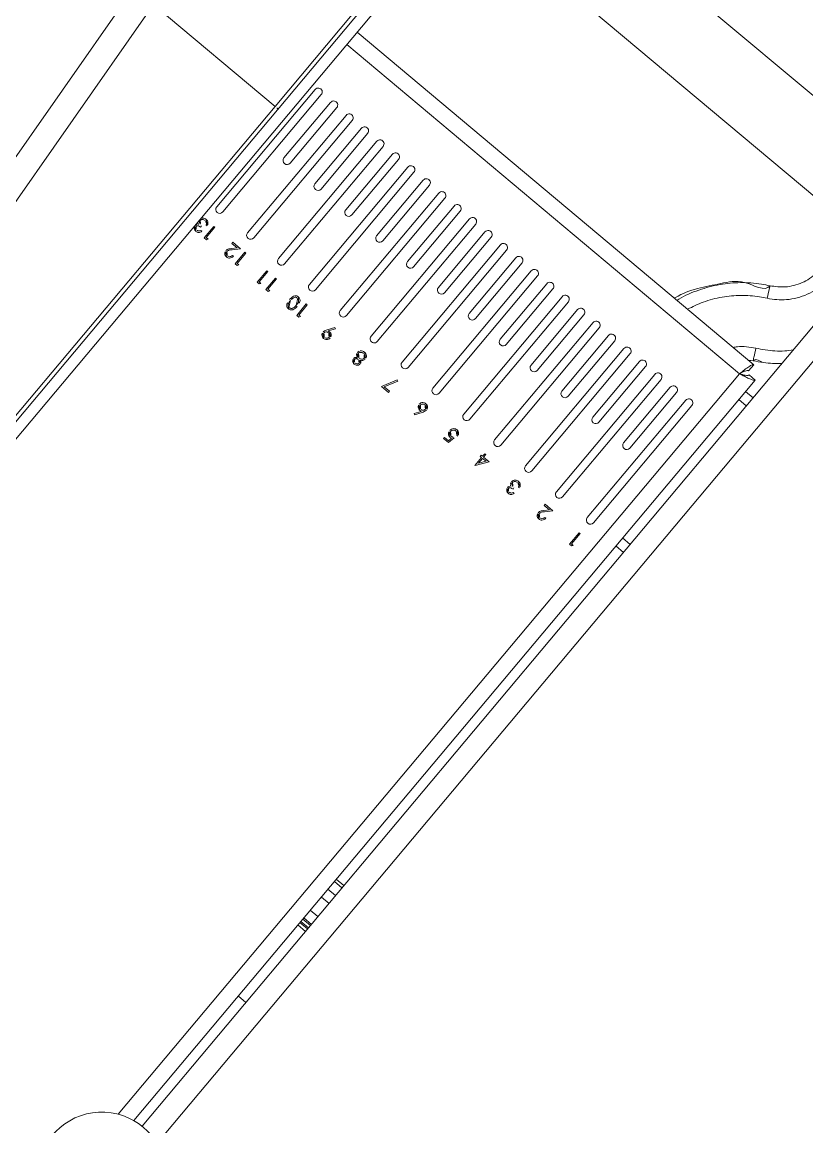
# Model space of a CAD drawing. Header units: metres. Extents: x 822482 to 822767, y 9662202 to 9662512.
# Drawn here: x 822705.1534 to 822705.3481, y 9662406.8192 to 9662407.0933 of the extents above; entities that cross this region are included whole.
import ezdxf

# ---------------------------------------------------------------- set-up
doc = ezdxf.new("R2010")
doc.units = ezdxf.units.M
doc.layers.add('ARQ_NE_EQUIPAMENTOS', color=7, linetype='Continuous')

# ---------------------------------------------------------------- blocks, each defined once
blk = doc.blocks.new('20006_ARQ_1400_3PV$0$QSR-005')
at = {"color": 0, "linetype": 'Continuous', "lineweight": 15}
for p, q in [((0.5585223799572215, -0.2705668265235222), (0.5585223799572215, -0.6403040788827943)), ((0.5613020969263841, -0.270571743475708), (0.5613020969263841, -0.6403040788827943)), ((0.4194030287973208, -0.5995074542394372), (0.4194030287973208, -0.3361179791836038)), ((0.4249624627356458, -0.336976017139774), (0.4249624627356458, -0.5995074542394372)), ((0.4274236804019952, -0.3367266084651019), (0.4274236804019952, -0.5765430658226478)), ((0.4313834658958021, -0.3354641884412692), (0.4313834658958021, -0.5752702841136379)), ((0.5623021752013101, -0.3506215428464126), (0.5623021752013101, -0.5520128362669625)), ((0.6014251419573403, -0.5497300909275926), (0.5840042313637256, -0.3506215428464126)), ((0.6079987196338142, -0.5519329953933603), (0.5902836263009245, -0.3494641519012445)), ((0.4274236804019952, -0.3770856076015665), (0.4249624627356458, -0.3770856076015665)), ((0.4274236804019952, -0.4000835935619553), (0.4249624627356458, -0.4000835935619553)), ((0.4249624627356458, -0.4008582966285006), (0.4274236804019952, -0.4008582966285006)), ((0.4274236804019952, -0.4012212868986693), (0.4249624627356458, -0.4012212868986693)), ((0.4249624627356458, -0.401992935494917), (0.4274236804019952, -0.401992935494917)), ((0.4274236804019952, -0.4023492059304317), (0.4249624627356458, -0.4023492059304317)), ((0.4249624627356458, -0.4048485970255706), (0.4274236804019952, -0.4048485970255706)), ((0.4274236804019952, -0.4091414836801976), (0.4249624627356458, -0.4091414836801976)), ((0.4249624627356458, -0.4116412621715695), (0.4274236804019952, -0.4116412621715695)), ((0.4249624627356458, -0.4141410406629413), (0.4274236804019952, -0.4141410406629413)), ((0.4274236804019952, -0.4148909801702951), (0.4249624627356458, -0.4148909801702951)), ((0.4356288518123411, -0.516123225606266), (0.4358462704980938, -0.5157433463503309)), ((0.4361986222717148, -0.516123225606266), (0.4356288518123411, -0.516123225606266)), ((0.4358462704980938, -0.5157433463503309), (0.4365309486400694, -0.5157433463503309)), ((0.4361986222717148, -0.5194471895830004), (0.4361986222717148, -0.516123225606266)), ((0.4365309486400694, -0.5157433463503309), (0.4365309486400694, -0.5194471895830004)), ((0.4450307795850535, -0.5194471895830004), (0.4464673640152571, -0.5179143073892263)), ((0.4455056677670924, -0.5168829915680642), (0.4451733413987379, -0.5168829915680642)), ((0.4554773659991788, -0.5165980802636307), (0.4551450396308244, -0.5165980802636307)), ((0.4560476132539161, -0.5175952679666658), (0.4560476132539161, -0.5172153849857666)), ((0.4649746528445898, -0.5185924556697004), (0.466996265185799, -0.5156483746738652)), ((0.4667316437590606, -0.516604014130928), (0.4656273856972114, -0.5182125726888014)), ((0.4667316437590606, -0.5182125726888014), (0.4667316437590606, -0.516604014130928)), ((0.466996265185799, -0.5156483746738652), (0.467063970127415, -0.5156483746738652)), ((0.467063970127415, -0.5156483746738652), (0.467063970127415, -0.5182125726888014)), ((0.4753740365177291, -0.5175952679666658), (0.4757535656270694, -0.5157433463503309)), ((0.4757535656270694, -0.5157433463503309), (0.4772731124505206, -0.5157433463503309)), ((0.4760134191001729, -0.516123225606266), (0.4758136418428695, -0.5170974153829397)), ((0.4772731124505206, -0.516123225606266), (0.4760134191001729, -0.516123225606266)), ((0.4772731124505206, -0.5157433463503309), (0.4772731124505206, -0.516123225606266)), ((0.4855223874319897, -0.5173385509130626), (0.4866278374822476, -0.5156483746738652)), ((0.4868838765924431, -0.5158494444935993), (0.4859052541088743, -0.517345971040907)), ((0.4866278374822476, -0.5156483746738652), (0.4868838765924431, -0.5158494444935993)), ((0.495127668427232, -0.5157433463503309), (0.4974069886624087, -0.5157433463503309)), ((0.495127668427232, -0.516123225606266), (0.495127668427232, -0.5157433463503309)), ((0.4968446085311692, -0.516123225606266), (0.495127668427232, -0.516123225606266)), ((0.4951729639867638, -0.5193841222212872), (0.4968446085311692, -0.516123225606266)), ((0.4974069886624087, -0.5157433463503309), (0.4954599947955863, -0.5195421575345023)), ((0.5153757371286766, -0.5193574105060401), (0.5164053767161391, -0.5178519850202685)), ((0.5167815682579348, -0.517874241678838), (0.515641312146142, -0.5195421575345023)), ((0.5239511401387745, -0.516123225606266), (0.5241685588245272, -0.5157433463503309)), ((0.5245209105981482, -0.516123225606266), (0.5239511401387745, -0.516123225606266)), ((0.5241685588245272, -0.5157433463503309), (0.5248534753641844, -0.5157433463503309)), ((0.5245209105981482, -0.5194471895830004), (0.5245209105981482, -0.516123225606266)), ((0.5248534753641844, -0.5157433463503309), (0.5248534753641844, -0.5194471895830004)), ((0.5339230767685427, -0.516123225606266), (0.5341404954542953, -0.5157433463503309)), ((0.5344928472279163, -0.516123225606266), (0.5339230767685427, -0.516123225606266)), ((0.5341404954542953, -0.5157433463503309), (0.5348251735962709, -0.5157433463503309)), ((0.5344928472279163, -0.5194471895830004), (0.5344928472279163, -0.516123225606266)), ((0.5348251735962709, -0.5157433463503309), (0.5348251735962709, -0.5194471895830004)), ((0.5367721674630933, -0.516123225606266), (0.536989586148846, -0.5157433463503309)), ((0.537341937922467, -0.516123225606266), (0.5367721674630933, -0.516123225606266)), ((0.536989586148846, -0.5157433463503309), (0.5376742642908215, -0.5157433463503309)), ((0.537341937922467, -0.5194471895830004), (0.537341937922467, -0.516123225606266)), ((0.5376742642908215, -0.5157433463503309), (0.5376742642908215, -0.5194471895830004)), ((0.5438950133983108, -0.516123225606266), (0.5441124320840635, -0.5157433463503309)), ((0.5444647838576845, -0.516123225606266), (0.5438950133983108, -0.516123225606266)), ((0.5441124320840635, -0.5157433463503309), (0.544797110226039, -0.5157433463503309)), ((0.5444647838576845, -0.5194471895830004), (0.5444647838576845, -0.516123225606266)), ((0.544797110226039, -0.5157433463503309), (0.544797110226039, -0.5194471895830004)), ((0.5461743336334876, -0.5194471895830004), (0.5476106796660093, -0.5179143073892263)), ((0.5466489834178446, -0.5168829915680642), (0.5463166570494903, -0.5168829915680642)), ((0.5538667116303971, -0.516123225606266), (0.5540841303161498, -0.5157433463503309)), ((0.5544367204874526, -0.516123225606266), (0.5538667116303971, -0.516123225606266)), ((0.5540841303161498, -0.5157433463503309), (0.554769046855807, -0.5157433463503309)), ((0.5544367204874526, -0.5194471895830004), (0.5544367204874526, -0.516123225606266)), ((0.554769046855807, -0.5157433463503309), (0.554769046855807, -0.5194471895830004)), ((0.5566209200476128, -0.5165980802636307), (0.5562885936792584, -0.5165980802636307)), ((0.5571906905069864, -0.5175952679666658), (0.5571906905069864, -0.5172153849857666)), ((0.5584418015407914, -0.517688753382584), (0.5585223799572215, -0.5178475783881202)), ((0.4365309486400694, -0.5194471895830004), (0.4361986222717148, -0.5194471895830004)), ((0.4475477823089317, -0.5194471895830004), (0.4450307795850535, -0.5194471895830004)), ((0.4467505804611719, -0.5180782802947026), (0.4458241670699056, -0.5190673066021012)), ((0.4458241670699056, -0.5190673066021012), (0.4475477823089317, -0.5190673066021012)), ((0.4475477823089317, -0.5190673066021012), (0.4475477823089317, -0.5194471895830004)), ((0.4550029546125035, -0.5184499981550019), (0.4553352809808578, -0.5184499981550019)), ((0.4667316437590606, -0.5185924556697004), (0.4649746528445898, -0.5185924556697004)), ((0.4656273856972114, -0.5182125726888014), (0.4667316437590606, -0.5182125726888014)), ((0.4667316437590606, -0.5194471895830004), (0.4667316437590606, -0.5185924556697004)), ((0.467063970127415, -0.5194471895830004), (0.4667316437590606, -0.5194471895830004)), ((0.467063970127415, -0.5182125726888014), (0.4674911787731043, -0.5182125726888014)), ((0.467063970127415, -0.5185924556697004), (0.467063970127415, -0.5194471895830004)), ((0.4674911787731043, -0.5185924556697004), (0.467063970127415, -0.5185924556697004)), ((0.4674911787731043, -0.5182125726888014), (0.4674911787731043, -0.5185924556697004)), ((0.4749940306130255, -0.5184974839932346), (0.47532635698138, -0.5184974839932346)), ((0.4954599947955863, -0.5195421575345023), (0.4951729639867638, -0.5193841222212872)), ((0.515641312146142, -0.5195421575345023), (0.5153757371286766, -0.5193574105060401)), ((0.5248534753641844, -0.5194471895830004), (0.5245209105981482, -0.5194471895830004)), ((0.5348251735962709, -0.5194471895830004), (0.5344928472279163, -0.5194471895830004)), ((0.5376742642908215, -0.5194471895830004), (0.537341937922467, -0.5194471895830004)), ((0.544797110226039, -0.5194471895830004), (0.5444647838576845, -0.5194471895830004)), ((0.548690859562002, -0.5194471895830004), (0.5461743336334876, -0.5194471895830004)), ((0.5478941345096059, -0.5180782802947026), (0.5469674827206578, -0.5190673066021012)), ((0.5469674827206578, -0.5190673066021012), (0.548690859562002, -0.5190673066021012)), ((0.548690859562002, -0.5190673066021012), (0.548690859562002, -0.5194471895830004)), ((0.554769046855807, -0.5194471895830004), (0.5544367204874526, -0.5194471895830004)), ((0.5561460318655741, -0.5184499981550019), (0.5564785966316103, -0.5184499981550019)), ((0.4274236804019952, -0.5228072000342074), (0.4249624627356458, -0.5228072000342074)), ((0.4274236804019952, -0.5253969736504385), (0.4249624627356458, -0.5253969736504385)), ((0.4353833022001422, -0.5236348087612812), (0.4353833022001422, -0.5616314796385149)), ((0.4373829819546308, -0.5616314796385149), (0.4373829819546308, -0.5236348087612812)), ((0.4453821777679478, -0.5236348087612812), (0.4453821777679478, -0.5616314796385149)), ((0.4473823343177997, -0.5616314796385149), (0.4473823343177997, -0.5236348087612812)), ((0.4553815301311167, -0.5236348087612812), (0.4553815301311167, -0.5616314796385149)), ((0.457381209885605, -0.5616314796385149), (0.457381209885605, -0.5236348087612812)), ((0.4653804056989223, -0.5236348087612812), (0.4653804056989223, -0.5616314796385149)), ((0.467380562248774, -0.5616314796385149), (0.467380562248774, -0.5236348087612812)), ((0.4753797580620912, -0.5236348087612812), (0.4753797580620912, -0.5616314796385149)), ((0.4773794378165795, -0.5616314796385149), (0.4773794378165795, -0.5236348087612812)), ((0.4853788720275783, -0.5236348087612812), (0.4853788720275783, -0.5616314796385149)), ((0.4873785517820667, -0.5616314796385149), (0.4873785517820667, -0.5236348087612812)), ((0.4953779859930655, -0.5236348087612812), (0.4953779859930655, -0.5616314796385149)), ((0.497377665747554, -0.5616314796385149), (0.497377665747554, -0.5236348087612812)), ((0.5053770999585528, -0.5236348087612812), (0.5053770999585528, -0.5616314796385149)), ((0.5073767797130412, -0.5616314796385149), (0.5073767797130412, -0.5236348087612812)), ((0.51537621392404, -0.5236348087612812), (0.51537621392404, -0.5616314796385149)), ((0.5173761320762101, -0.5616314796385149), (0.5173761320762101, -0.5236348087612812)), ((0.5253753278895271, -0.5236348087612812), (0.5253753278895271, -0.5616314796385149)), ((0.5273752460416973, -0.5616314796385149), (0.5273752460416973, -0.5236348087612812)), ((0.5353744418550145, -0.5236348087612812), (0.5353744418550145, -0.5616314796385149)), ((0.5373743600071846, -0.5616314796385149), (0.5373743600071846, -0.5236348087612812)), ((0.5453735558205016, -0.5236348087612812), (0.5453735558205016, -0.5616314796385149)), ((0.5473734739726718, -0.5616314796385149), (0.5473734739726718, -0.5236348087612812)), ((0.5553726697859888, -0.5236348087612812), (0.5553726697859888, -0.5616314796385149)), ((0.5573725879381589, -0.5616314796385149), (0.5573725879381589, -0.5236348087612812)), ((0.4403829783817267, -0.5436330571795565), (0.4403829783817267, -0.5616314796385149)), ((0.4423826581362152, -0.5616314796385149), (0.4423826581362152, -0.5436330571795565)), ((0.4503818539495322, -0.5436330571795565), (0.4503818539495322, -0.5616314796385149)), ((0.4523815337040206, -0.5616314796385149), (0.4523815337040206, -0.5436330571795565)), ((0.4603812063127012, -0.5436330571795565), (0.4603812063127012, -0.5616314796385149)), ((0.4623808860671895, -0.5616314796385149), (0.4623808860671895, -0.5436330571795565)), ((0.4703800818805067, -0.5436330571795565), (0.4703800818805067, -0.5616314796385149)), ((0.4723797616349951, -0.5616314796385149), (0.4723797616349951, -0.5436330571795565)), ((0.4803794342436757, -0.5436330571795565), (0.4803794342436757, -0.5616314796385149)), ((0.482379113998164, -0.5616314796385149), (0.482379113998164, -0.5436330571795565)), ((0.490378309811481, -0.5436330571795565), (0.490378309811481, -0.5616314796385149)), ((0.4923782279636512, -0.5616314796385149), (0.4923782279636512, -0.5436330571795565)), ((0.5003774237769684, -0.5436330571795565), (0.5003774237769684, -0.5616314796385149)), ((0.5023773419291385, -0.5616314796385149), (0.5023773419291385, -0.5436330571795565)), ((0.5103765377424555, -0.5436330571795565), (0.5103765377424555, -0.5616314796385149)), ((0.5123764558946257, -0.5616314796385149), (0.5123764558946257, -0.5436330571795565)), ((0.5203756517079426, -0.5436330571795565), (0.5203756517079426, -0.5616314796385149)), ((0.5223755698601128, -0.5616314796385149), (0.5223755698601128, -0.5436330571795565)), ((0.53037476567343, -0.5436330571795565), (0.53037476567343, -0.5616314796385149)), ((0.5323746838256002, -0.5616314796385149), (0.5323746838256002, -0.5436330571795565)), ((0.5403738796389171, -0.5436330571795565), (0.5403738796389171, -0.5616314796385149)), ((0.5423737977910873, -0.5616314796385149), (0.5423737977910873, -0.5436330571795565)), ((0.5503732320020861, -0.5436330571795565), (0.5503732320020861, -0.5616314796385149)), ((0.5523729117565744, -0.5616314796385149), (0.5523729117565744, -0.5436330571795565)), ((0.5623021752013101, -0.5520128362669625), (0.6014251419573403, -0.5520128362669625)), ((0.5623021752013101, -0.5520128362669625), (0.5623021752013101, -0.6084392487463726)), ((0.4249624627356458, -0.5702130453683723), (0.4274236804019952, -0.5702130453683723)), ((0.4249624627356458, -0.572802818286162), (0.4274236804019952, -0.572802818286162)), ((0.4313834658958021, -0.5752702841136379), (0.5585223799572215, -0.5752702841136379)), ((0.4274236804019952, -0.5765430658226478), (0.4294038115465802, -0.5765430658226478)), ((0.43011089907064, -0.5792299369056102), (0.43011089907064, -0.5772501107424342)), ((0.5585223799572215, -0.5792299369056102), (0.43011089907064, -0.5792299369056102)), ((0.4308837843548617, -0.5799083715426745), (0.4318283159699406, -0.5792299369056102)), ((0.4255904022293656, -0.5834579756658382), (0.4249624627356458, -0.5839267325574997)), ((0.5568025790811034, -0.6208486079738806), (0.4371040566669874, -0.6208486079738806)), ((0.4371040566669874, -0.6398469438781182), (0.5568025790811034, -0.6398469438781182))]:
    blk.add_line(p, q, dxfattribs=at)
at = {"color": 0, "linetype": 'Continuous', "lineweight": 15, "flags": 128}
for points in [[(0.43178588118259, -0.5792299369056102), (0.4308837843548617, -0.5799083943580776), (0.4308837843548617, -0.5799084218296855), (0.4308837843548617, -0.5799084218296855)], [(0.4308837843548617, -0.5799083715426745), (0.4309119152813078, -0.5799625879248325), (0.4309944008791921, -0.5801231543509342), (0.431128857171697, -0.5803838994872419), (0.4313100394098243, -0.5807348036468152), (0.4315303188677578, -0.5811623819951595), (0.431782066819682, -0.5816502023201919), (0.4320552705629633, -0.5821795187417036), (0.4323389638042413, -0.5827299883012653)], [(0.4396100930975052, -0.596840441636802), (0.4395819621710592, -0.5967862359639149), (0.4394989997778113, -0.5966257012000054), (0.4393645434853063, -0.596365005885088), (0.439183361247179, -0.5960141701717243), (0.4389626049938821, -0.5955866747038239), (0.4387108570419579, -0.5950989484341269), (0.4384376532986766, -0.5945697353803603), (0.438153483262035, -0.5940193719822662)]]:
    blk.add_lwpolyline(points, dxfattribs=at)
at = {"color": 0, "linetype": 'Continuous', "lineweight": 15}
for centre, radius, start, end in [((0.4245851946244693, -0.3209818673667066), 0.01599859760223069, 141.5886104655099, 38.41138953448377), ((0.4363831130487493, -0.5236348103020723), 0.0009999123501398175, 0, 179.9999999998696), ((0.4463822365501434, -0.5236348103020723), 0.0009999123501398175, 0, 180), ((0.4563813600515377, -0.5236348103020723), 0.0009999123501398175, 0, 179.9999999998696), ((0.4663804835529327, -0.5236348103020723), 0.0009999123501398175, 0, 180), ((0.4763796070543272, -0.5236348103020723), 0.0009999123501396754, 0, 180), ((0.4863787305557213, -0.5236348103020723), 0.0009999123501398175, 0, 180), ((0.4963778540571161, -0.5236348103020723), 0.0009999123501393912, 8.269442171805144e-12, 179.9999999999917), ((0.5063769775585104, -0.523634810302072), 0.0009999123501393912, 359.9999999999923, 180.0000000000502), ((0.5163761010599052, -0.523634810302072), 0.0009999123501396754, 6.488967661121867e-11, 180.0000000000089), ((0.5263752245612993, -0.5236348103020723), 0.0009999123501393912, 0, 179.9999999999351), ((0.5363743480626938, -0.5236348103020723), 0.0009999123501396754, 1.3041546415873e-10, 179.9999999998696), ((0.5463734715640883, -0.5236348103020723), 0.0009999123501396754, 6.552578754751137e-11, 180), ((0.5563725950654831, -0.523634810302072), 0.0009999123501398175, 0, 180), ((0.4413826747994464, -0.5436330573048613), 0.0009999123501398175, 0, 180), ((0.4513817983008405, -0.5436330573048613), 0.0009999123501399595, 0, 180), ((0.4613809218022348, -0.5436330573048613), 0.0009999123501398175, 0, 180), ((0.47138004530363, -0.5436330573048613), 0.0009999123501398175, 0, 180), ((0.4813791688050243, -0.5436330573048613), 0.0009999123501396754, 0, 180), ((0.4913782923064184, -0.5436330573048613), 0.0009999123501399595, 4.898690320390109e-11, 180), ((0.5013774158078131, -0.5436330573048613), 0.0009999123501393912, 1.3041546415873e-10, 179.9999999997557), ((0.5113765393092079, -0.5436330573048613), 0.0009999123501398175, 0, 180), ((0.5213756628106022, -0.5436330573048613), 0.0009999123501398175, 6.488967661121867e-11, 180), ((0.531374786311997, -0.5436330573048613), 0.0009999123501398175, 1.3041546415873e-10, 179.9999999998696), ((0.5413739098133913, -0.5436330573048613), 0.0009999123501393912, 0, 179.9999999998861), ((0.551373033314786, -0.5436330573048613), 0.0009999123501393912, 6.488967661121867e-11, 179.9999999998206), ((0.5620522674829304, -0.5321116351070354), 0.01990277019602034, 267.839909218614, 270.7194492863302), ((0.4363831130487493, -0.5616314796073714), 0.0009999123501398175, 179.9999999998696, 1.3041546415873e-10), ((0.4413826747994464, -0.5616314796073714), 0.0009999123501398175, 180, 0), ((0.4463822365501434, -0.5616314796073714), 0.0009999123501398175, 179.9999999998696, 0), ((0.4513817983008405, -0.5616314796073714), 0.0009999123501399595, 180, 1.3041546415873e-10), ((0.4563813600515377, -0.5616314796073714), 0.0009999123501398175, 179.9999999998696, 1.3041546415873e-10), ((0.4613809218022348, -0.5616314796073714), 0.0009999123501398175, 180, 1.3041546415873e-10), ((0.4663804835529327, -0.5616314796073714), 0.0009999123501398175, 179.9999999998696, 1.3041546415873e-10), ((0.47138004530363, -0.5616314796073714), 0.0009999123501398175, 179.9999999998696, 0), ((0.4763796070543272, -0.5616314796073714), 0.0009999123501396754, 180, 6.488967661121867e-11), ((0.4813791688050243, -0.5616314796073714), 0.0009999123501396754, 179.9999999999351, 6.488967661121867e-11), ((0.4863787305557213, -0.5616314796073714), 0.0009999123501398175, 180, 0), ((0.4913782923064184, -0.5616314796073714), 0.0009999123501399595, 179.9999999999351, 6.488967661121867e-11), ((0.4963778540571161, -0.5616314796073714), 0.0009999123501396754, 180, 0), ((0.5013774158078131, -0.5616314796073714), 0.0009999123501396754, 180, 6.488967661121867e-11), ((0.5063769775585104, -0.5616314796073714), 0.0009999123501393912, 179.9999999998206, 4.898690320390109e-11), ((0.5113765393092075, -0.5616314796073714), 0.0009999123501399595, 179.999999999951, 0), ((0.5163761010599052, -0.5616314796073714), 0.0009999123501396754, 179.9999999998696, 0), ((0.5213756628106022, -0.5616314796073714), 0.0009999123501393912, 180, 0), ((0.5263752245612993, -0.5616314796073714), 0.0009999123501393912, 179.9999999999351, 6.488967661121867e-11), ((0.5313747863119965, -0.5616314796073714), 0.0009999123501398175, 180, 0), ((0.5363743480626938, -0.5616314796073714), 0.0009999123501396754, 180, 6.488967661121867e-11), ((0.5413739098133913, -0.5616314796073714), 0.0009999123501393912, 180, 0), ((0.5463734715640883, -0.5616314796073714), 0.0009999123501393912, 180, 1.3041546415873e-10), ((0.5513730333147854, -0.5616314796073714), 0.0009999123501398175, 179.9999999999351, 1.138765798151198e-10), ((0.5563725950654831, -0.5616314796073714), 0.0009999123501398175, 180, 0)]:
    blk.add_arc(centre, radius, start, end, dxfattribs=at)
for points, knots in [([(0.4451733413987379, -0.5168829915680642), (0.4451948636530482, -0.5167029307535351), (0.445237868716701, -0.5163431391313875), (0.4455539995237622, -0.5159317638595988), (0.4459560309800045, -0.5156847238347679), (0.4462393588241019, -0.515660493415979), (0.4463810640544651, -0.5156483746738652)], [0, 0, 0, 0, 0.2800301279169172, 0.5595470299129843, 0.7797092982882058, 0.9999999999999999, 0.9999999999999999, 0.9999999999999999, 0.9999999999999999]), ([(0.4463638994213793, -0.5160282576547641), (0.4462375557266193, -0.5160412304934086), (0.4459848665822838, -0.51606717635088), (0.4456988906286462, -0.5162978393244573), (0.4455448027665806, -0.5165878213210926), (0.4455187216524302, -0.5167845344680397), (0.4455056677670924, -0.5168829915680642)], [0, 0, 0, 0, 0.2793995711000904, 0.5588030228433646, 0.7791760460113984, 1, 1, 1, 1]), ([(0.447167776404228, -0.5167791172281706), (0.4471520946556399, -0.5166646224618849), (0.4471206976086289, -0.5164353879770227), (0.446894866649003, -0.5161928893307945), (0.4466344200143771, -0.5160487506614202), (0.4464541688423805, -0.5160350959210305), (0.4463638994213784, -0.5160282576547641)], [0, 0, 0, 0, 0.2791256088232764, 0.5588483843080295, 0.7790721664590418, 0.9999999999999999, 0.9999999999999999, 0.9999999999999999, 0.9999999999999999]), ([(0.4463810640544651, -0.5156483746738652), (0.4465462023812484, -0.5156638070978317), (0.4468761874056456, -0.5156946446925823), (0.4472431208410764, -0.5159960665087144), (0.4474647298072832, -0.5163622963865637), (0.4474883088967742, -0.5166203583391096), (0.4475001027725823, -0.5167494367167933)], [0, 0, 0, 0, 0.2798934081295161, 0.5592925331725225, 0.7795653164286479, 1, 1, 1, 1]), ([(0.4464673640152571, -0.5179143073892263), (0.4466452232069388, -0.5177314422694754), (0.4468927684143914, -0.517476929789255), (0.447137635393852, -0.5170815015621852), (0.4471577328695758, -0.5168798772059844), (0.4471677764042271, -0.5167791172281706)], [0, 0, 0, 0, 0.5607885600404952, 0.7805079912979428, 1, 1, 1, 1]), ([(0.4475001027725823, -0.5167494367167933), (0.4474849743917372, -0.5168963360108203), (0.4474546869154844, -0.5171904328427692), (0.4471585226520912, -0.5176345474889408), (0.44690540136043, -0.5179098762571996), (0.4467505804611719, -0.5180782802947026)], [0, 0, 0, 0, 0.2793135909553095, 0.5591942613773127, 0.9999999999999999, 0.9999999999999999, 0.9999999999999999, 0.9999999999999999]), ([(0.4551450396308244, -0.5165980802636307), (0.455187812545211, -0.5164556537803668), (0.4552732009109278, -0.5161713251388562), (0.4555559602550178, -0.5158563134756966), (0.455898490921112, -0.5156755229604493), (0.4561313383280629, -0.5156574295563237), (0.4562478673065821, -0.5156483746738652)], [0, 0, 0, 0, 0.2802963311169754, 0.55956078687442, 0.7795812619169609, 1, 1, 1, 1]), ([(0.4562521584648543, -0.5160282576547641), (0.4561558522875045, -0.516035906321451), (0.4559635714475169, -0.5160511773258225), (0.4556575036560956, -0.5162365516235519), (0.4555457108093511, -0.5164609151272519), (0.4554773659991788, -0.5165980802636307)], [0, 0, 0, 0, 0.2805704658583439, 0.5601751241264064, 1, 1, 1, 1]), ([(0.4560476132539161, -0.5172153849857666), (0.4562567145691062, -0.5171959913882043), (0.4565704356609847, -0.5171668945812464), (0.4568770363583693, -0.5169496760059118), (0.4569824086731441, -0.5167654541883138), (0.4569920803646449, -0.51666126488636), (0.45699691282263, -0.5166092067304335)], [0, 0, 0, 0, 0.4991834087285315, 0.7489401197308755, 0.8745580002092048, 1, 1, 1, 1]), ([(0.4571871541726636, -0.5183787731226164), (0.4571816939133627, -0.5183141885124769), (0.457170772984841, -0.5181850144436282), (0.4570553628615029, -0.5179515159564752), (0.4567110706177403, -0.5176322465060914), (0.4563130715756681, -0.517610063583614), (0.4560476132539161, -0.5175952679666658)], [0, 0, 0, 0, 0.1256223228580312, 0.2512540765792853, 0.5005997119611268, 0.9999999999999999, 0.9999999999999999, 0.9999999999999999, 0.9999999999999999]), ([(0.456247867306583, -0.5156483746738652), (0.4563977534327929, -0.5156645014021104), (0.4566974745913815, -0.5156967493612519), (0.457056392401184, -0.515934481177305), (0.4572838316658195, -0.5162577580084102), (0.4573144262624184, -0.5164930868373616), (0.457329715986348, -0.5166106929909806)], [0, 0, 0, 0, 0.2799926826025879, 0.559889920084749, 0.780053919026967, 1, 1, 1, 1]), ([(0.45699691282263, -0.5166092067304335), (0.4569781447826241, -0.516512274570099), (0.4569404645483374, -0.516317665729211), (0.4566572146286948, -0.5160775322846949), (0.4564056762834404, -0.5160469329259336), (0.4562521584648535, -0.5160282576547641)], [0, 0, 0, 0, 0.2788707401798922, 0.5598834413323798, 1, 1, 1, 1]), ([(0.457329715986348, -0.5166106929909806), (0.4573236848518784, -0.5166962794287266), (0.4573116248661319, -0.5168674199039143), (0.4571777684061905, -0.5171515266068636), (0.4570032822247393, -0.5172888590989126), (0.4568967857962966, -0.5173726790311901)], [0, 0, 0, 0, 0.2804743483915876, 0.5608425181113627, 1, 1, 1, 1]), ([(0.4568967857962966, -0.5173726790311901), (0.4569830471469697, -0.5174176976241522), (0.4571371424850036, -0.517498117826783), (0.4572490048110963, -0.5176304845176662), (0.4572982474923565, -0.517688753382584)], [0, 0, 0, 0, 0.55979208568951, 1, 1, 1, 1]), ([(0.4572982474923574, -0.517688753382584), (0.4573692339531151, -0.517802124136493), (0.4574961343670866, -0.5180047937082617), (0.4575123400908615, -0.5182422448036947), (0.457519480541018, -0.5183468688078638)], [0, 0, 0, 0, 0.5593871488421492, 0.9999999999999999, 0.9999999999999999, 0.9999999999999999, 0.9999999999999999]), ([(0.4761898333846654, -0.5174053283386979), (0.4760330620796126, -0.5174215913725335), (0.4757527821115156, -0.5174506668631218), (0.4754898851531656, -0.5175510381701927), (0.4753740365177291, -0.5175952679666658)], [0, 0, 0, 0, 0.5593382435302148, 1, 1, 1, 1]), ([(0.4758136418428695, -0.5170974153829397), (0.4758938569145968, -0.5170753609451091), (0.4760368896237722, -0.5170360353430197), (0.4761849040666645, -0.517028677015472), (0.4762499096004654, -0.5170254453577989)], [0, 0, 0, 0, 0.5608162789350873, 1, 1, 1, 1]), ([(0.4770833478958506, -0.5182229616127763), (0.4770695990393302, -0.5180948184093193), (0.477042129830647, -0.5178387976710228), (0.4767928319224598, -0.517560604871474), (0.4764908489923291, -0.5174226939118531), (0.4762903013042182, -0.5174111243272193), (0.4761898333846654, -0.5174053283386979)], [0, 0, 0, 0, 0.2795089922750813, 0.5584385018664513, 0.7787919397635991, 1, 1, 1, 1]), ([(0.4762499096004654, -0.5170254453577989), (0.4764271657691522, -0.5170442023311617), (0.4767813009787504, -0.5170816763708095), (0.4771706896871456, -0.5174152250861881), (0.4773875044754273, -0.5178206724787389), (0.4774062780365315, -0.5180981714657655), (0.4774156742642041, -0.5182370606006732)], [0, 0, 0, 0, 0.2798404261923699, 0.5590854677597057, 0.7793208594845888, 0.9999999999999999, 0.9999999999999999, 0.9999999999999999, 0.9999999999999999]), ([(0.4851082906587963, -0.518414387501291), (0.4851445342429958, -0.5181976838843831), (0.48520945319016, -0.517809527719179), (0.4854265108455166, -0.5174828484760725), (0.4855223874319897, -0.5173385509130626)], [0, 0, 0, 0, 0.5582897718335287, 1, 1, 1, 1]), ([(0.486218985458052, -0.5176902359181677), (0.4861061667055547, -0.5176998845546623), (0.4858807831235502, -0.5177191601113094), (0.4856219999630497, -0.5179142941340387), (0.4854649925916564, -0.5181628473997757), (0.4854487433495561, -0.5183394311382366), (0.4854406170271507, -0.5184277414964327)], [0, 0, 0, 0, 0.2800614089490765, 0.559492479153435, 0.7797001168226381, 1, 1, 1, 1]), ([(0.4859052541088743, -0.517345971040907), (0.4859764603224602, -0.517334794472085), (0.4861036130879092, -0.5173148364998463), (0.4862322405625897, -0.5173117254902055), (0.4862888359788037, -0.5173103566622321)], [0, 0, 0, 0, 0.5600052294065162, 1, 1, 1, 1]), ([(0.4870552845256187, -0.5184277414964327), (0.4870381218130079, -0.5183116612668017), (0.4870037317663484, -0.5180790637396113), (0.4867608218710505, -0.5178448980166752), (0.4864928539990797, -0.517709556464629), (0.486310328575868, -0.5176966798819211), (0.4862189854580524, -0.5176902359181677)], [0, 0, 0, 0, 0.2787790665000986, 0.5586077983030148, 0.7791094567938404, 1, 1, 1, 1]), ([(0.4862888359788041, -0.5173103566622321), (0.486451082335272, -0.5173288869490871), (0.4867756158809352, -0.517365952186335), (0.4871366033277033, -0.5176630036053498), (0.4873554552742724, -0.5180251723773042), (0.487376888255361, -0.5182801477933361), (0.4873876108939731, -0.5184077086412382)], [0, 0, 0, 0, 0.2795989387051476, 0.5592682443987653, 0.7795076979698712, 1, 1, 1, 1]), ([(0.5048621609659806, -0.5183988059778106), (0.5048743690458241, -0.5182750712514812), (0.5048987807280417, -0.5180276471800849), (0.5051473070201785, -0.5176435929088679), (0.5054238312242082, -0.5174823593069329), (0.5055928498605328, -0.5173838092229566)], [0, 0, 0, 0, 0.2800146612283311, 0.5599266235687449, 1, 1, 1, 1]), ([(0.5050521639183324, -0.5165988215314226), (0.5050783634442003, -0.5164505396533545), (0.5051308494892618, -0.5161534835396879), (0.505436744577899, -0.5158458244254267), (0.5057854477396556, -0.5156766183169434), (0.5060201914508745, -0.5156577905720503), (0.5061375885633236, -0.5156483746738652)], [0, 0, 0, 0, 0.2787889864625891, 0.558503668356334, 0.77920433215055, 0.9999999999999999, 0.9999999999999999, 0.9999999999999999, 0.9999999999999999]), ([(0.5055928498605332, -0.5173838092229566), (0.5054338894007077, -0.5172782951950983), (0.5052118831960247, -0.5171309329586564), (0.5050709506704544, -0.5168194566234843), (0.5050584252170779, -0.5166723553820882), (0.5050521639183324, -0.5165988215314226)], [0, 0, 0, 0, 0.5577105872748056, 0.7789057161056987, 1, 1, 1, 1]), ([(0.5061404493355045, -0.5175952679666658), (0.5060102711919477, -0.5176063386111225), (0.5057501459768882, -0.517628460249145), (0.5054436803756702, -0.5178358736350455), (0.5052321842497328, -0.5181038662332893), (0.5052070445346651, -0.5183079813686517), (0.5051944873343351, -0.5184099361695771)], [0, 0, 0, 0, 0.28029940954813, 0.5601012750523973, 0.7802721152953453, 1, 1, 1, 1]), ([(0.5061189935441474, -0.5160282576547641), (0.5060217085872959, -0.516034836604361), (0.5058273451066292, -0.5160479805434046), (0.505588822877005, -0.5161845249657759), (0.5054158358472044, -0.5163749104600273), (0.5053949294030159, -0.5165277149730128), (0.505384490286687, -0.516604014130928)], [0, 0, 0, 0, 0.2806045232703974, 0.5606136200164995, 0.7806032679458598, 1, 1, 1, 1]), ([(0.505384490286687, -0.516604014130928), (0.5054051973101547, -0.5167021385609647), (0.5054468143947249, -0.5168993495560423), (0.5056667512192542, -0.5170858076325355), (0.5058975105635531, -0.5171982898342851), (0.5060540585445209, -0.517209686054539), (0.5061323438143247, -0.5172153849857666)], [0, 0, 0, 0, 0.2777260783425337, 0.5581753315504117, 0.7790558322049651, 1, 1, 1, 1]), ([(0.5068565959714707, -0.5165965940030837), (0.506836684944271, -0.5165014523236602), (0.5067967280936859, -0.5163105248626696), (0.5065240233758562, -0.5160644196447413), (0.5062725056833614, -0.5160419635697486), (0.5061189935441474, -0.5160282576547641)], [0, 0, 0, 0, 0.2790384331709495, 0.5599659359265097, 1, 1, 1, 1]), ([(0.5061323438143251, -0.5172153849857666), (0.5062305565617208, -0.5172049662281504), (0.5064268647873781, -0.5171841411532445), (0.5066646862013878, -0.517033855997671), (0.5068203608163927, -0.5168268574406663), (0.5068445312263751, -0.5166732618046523), (0.5068565959714707, -0.5165965940030837)], [0, 0, 0, 0, 0.2802056093175481, 0.5600766442511864, 0.7804107107516207, 1, 1, 1, 1]), ([(0.5061375885633236, -0.5156483746738652), (0.5062852317203131, -0.5156645992703988), (0.5065804321797162, -0.5156970390288542), (0.506926850264875, -0.5159415559197804), (0.5071464704918068, -0.5162614611487035), (0.5071747780985415, -0.5164933437552586), (0.507188922339825, -0.5166092067304335)], [0, 0, 0, 0, 0.2798923295254502, 0.5596219015064825, 0.779959706976825, 1, 1, 1, 1]), ([(0.5070463605261407, -0.5183750630586941), (0.5070246579955026, -0.5182520915007705), (0.5069811032483201, -0.5180053002299518), (0.5067181948175644, -0.5177610243850608), (0.5064326908747189, -0.5176159701040965), (0.5062378853205044, -0.5176021702474214), (0.5061404493355045, -0.5175952679666658)], [0, 0, 0, 0, 0.2782729015830614, 0.5584650969347673, 0.7791572813958915, 0.9999999999999999, 0.9999999999999999, 0.9999999999999999, 0.9999999999999999]), ([(0.507188922339825, -0.5166092067304335), (0.5071806615250721, -0.5167015799207646), (0.5071641404061814, -0.5168863205916778), (0.5069881998635414, -0.5171781187992475), (0.5067861864677489, -0.5173058063009823), (0.5066627786562109, -0.5173838092229566)], [0, 0, 0, 0, 0.2801274601522845, 0.560237605134614, 1, 1, 1, 1]), ([(0.5066627786562109, -0.5173838092229566), (0.5068726083755736, -0.5175110465173256), (0.5071654528194006, -0.5176886225766975), (0.5073574622423772, -0.5180848280683703), (0.5073717704002333, -0.5182738583278572), (0.5073789252921764, -0.5183683841986415)], [0, 0, 0, 0, 0.5582388376082045, 0.7790943171367148, 0.9999999999999999, 0.9999999999999999, 0.9999999999999999, 0.9999999999999999]), ([(0.5148815387344162, -0.5167828272920929), (0.5149017355053699, -0.5166117445852036), (0.5149421124671382, -0.5162697196183703), (0.5152693217788148, -0.5158979994303905), (0.5156587086876819, -0.5156855266774074), (0.5159265298241448, -0.5156607571261169), (0.5160604152706519, -0.5156483746738652)], [0, 0, 0, 0, 0.2795455810212502, 0.5588616746582563, 0.7794722162714165, 1, 1, 1, 1]), ([(0.5160158349041654, -0.517880179271099), (0.5158509630531186, -0.5178624033439916), (0.5155211971037165, -0.5178268490911475), (0.5151477328401933, -0.5175351082261854), (0.5149158981010599, -0.5171717071866735), (0.5148929962863383, -0.5169125040591238), (0.5148815387344162, -0.5167828272920929)], [0, 0, 0, 0, 0.2797216155759926, 0.5594809759380808, 0.7796126790750505, 1, 1, 1, 1]), ([(0.516043489035248, -0.5160282576547641), (0.5159279567757541, -0.5160394361214375), (0.515696990039869, -0.5160617835936592), (0.5154254859736319, -0.5162486274324212), (0.5152434873231609, -0.5164917769976185), (0.5152237346319389, -0.5166734854512964), (0.5152138651027708, -0.5167642769724821)], [0, 0, 0, 0, 0.2801332953872414, 0.5600294941988169, 0.780166576238138, 1, 1, 1, 1]), ([(0.5152138651027708, -0.5167642769724821), (0.5152326625834566, -0.5168821141175381), (0.5152703557380945, -0.5171184039589847), (0.5155241508228273, -0.5173503656710421), (0.5157992439091518, -0.5174812502865416), (0.5159847626319233, -0.5174939449805134), (0.5160775799037377, -0.5175002962901998)], [0, 0, 0, 0, 0.2784809069782448, 0.5584165275253853, 0.7790704216742346, 1, 1, 1, 1]), ([(0.5164053767161391, -0.5178519850202685), (0.5163329162666593, -0.517860702807196), (0.5162034912834629, -0.5178762740524019), (0.5160731866175173, -0.517878985754608), (0.5160158349041654, -0.517880179271099)], [0, 0, 0, 0, 0.5598644689028255, 1, 1, 1, 1]), ([(0.5168759737399063, -0.5167642769724821), (0.5168587756230661, -0.5166487031954874), (0.5168243082001612, -0.5164170772398311), (0.5165830924070148, -0.5161831009627171), (0.5163163153195439, -0.5160475481504623), (0.5161344397027258, -0.5160346884261404), (0.516043489035248, -0.5160282576547641)], [0, 0, 0, 0, 0.2787177080469694, 0.5585891295017834, 0.779263355877234, 1, 1, 1, 1]), ([(0.5160604152706519, -0.5156483746738652), (0.5162287880666702, -0.5156681773219072), (0.5165653353180507, -0.515707759290766), (0.5169471641634459, -0.5160099688161817), (0.5171682009258737, -0.5163903157622824), (0.5171949346295533, -0.5166544725367581), (0.5172083001082602, -0.516786537356015)], [0, 0, 0, 0, 0.2797567386299746, 0.5591839279736353, 0.7796146057839328, 1, 1, 1, 1]), ([(0.5160775799037377, -0.5175002962901998), (0.5161918240349758, -0.5174910592738544), (0.5164198804351573, -0.5174726201586599), (0.5166865420374688, -0.5172822192967139), (0.5168502465816766, -0.5170326630061115), (0.5168673980511892, -0.5168537386635068), (0.5168759737399063, -0.5167642769724821)], [0, 0, 0, 0, 0.2802797251185809, 0.5594999450885721, 0.7797511549558426, 1, 1, 1, 1]), ([(0.5172083001082607, -0.516786537356015), (0.5171709315458629, -0.5170062282518615), (0.5171039842981867, -0.5173998131230277), (0.5168803670189693, -0.517728861338961), (0.5167815682579348, -0.517874241678838)], [0, 0, 0, 0, 0.5581792186151983, 1, 1, 1, 1]), ([(0.5262304603739513, -0.517596750502249), (0.5262447462988787, -0.51715447081363), (0.5262626271861647, -0.5166008942478437), (0.5266079777938831, -0.5160446191808752), (0.526848404330137, -0.5158236663669171), (0.5271439452050733, -0.5156747597132543), (0.5273604295238122, -0.5156571711087965), (0.5274686979329418, -0.5156483746738652)], [0, 0, 0, 0, 0.4987212426374263, 0.6242212787252476, 0.7495261554438276, 0.8747327065689522, 1, 1, 1, 1]), ([(0.5274686979329418, -0.5195421575345023), (0.5273606486303616, -0.5195333559138966), (0.5271445271623713, -0.5195157508102952), (0.5267512780403879, -0.5193218001513851), (0.5262645305022976, -0.5186996557137149), (0.5262440957268156, -0.5180381489490504), (0.5262304603739513, -0.517596750502249)], [0, 0, 0, 0, 0.1254995806719387, 0.2510257165891373, 0.500237785838125, 1, 1, 1, 1]), ([(0.5274799026239839, -0.5160282576547641), (0.5273949794770026, -0.5160367248425579), (0.527225077858169, -0.5160536647342626), (0.5269998944165685, -0.5161839345518211), (0.5268202132516592, -0.5163660660010856), (0.5265752137239305, -0.5168171538265023), (0.5265683072403672, -0.517249602564408), (0.5265627867423058, -0.5175952679666658)], [0, 0, 0, 0, 0.1251704851655762, 0.2504225151293643, 0.3755042119029059, 0.5008273377184703, 1, 1, 1, 1]), ([(0.5265627867423058, -0.5175952679666658), (0.5265655531475485, -0.517941495974078), (0.5265696952550473, -0.5184598992807923), (0.5269253541293318, -0.5189655546169125), (0.5272257473817364, -0.5191349012365505), (0.527395229245999, -0.519153157449084), (0.5274799026239839, -0.519162278278567)], [0, 0, 0, 0, 0.5003070152678679, 0.7491040745826569, 0.8746520424471307, 1, 1, 1, 1]), ([(0.5274686979329418, -0.5156483746738652), (0.5275777685770852, -0.515657094019186), (0.5277958428774058, -0.5156745273546639), (0.5281932537167143, -0.5158678738619487), (0.5286938224056782, -0.5164857989974587), (0.5287258580059871, -0.5171522497319228), (0.5287472247001476, -0.517596750502249)], [0, 0, 0, 0, 0.1256541097938416, 0.2512310465503158, 0.5005956788799766, 1, 1, 1, 1]), ([(0.5287472247001471, -0.517596750502249), (0.5287265468160237, -0.5180412728714401), (0.5286955448630714, -0.5187077366882387), (0.5281919783715766, -0.519321843642176), (0.5277955334806835, -0.5195156746523848), (0.5275776309425185, -0.519533330893486), (0.5274686979329418, -0.5195421575345023)], [0, 0, 0, 0, 0.4993758434691947, 0.7487045730925702, 0.8743733442665509, 1, 1, 1, 1]), ([(0.5284146599341114, -0.5175952679666658), (0.5284009422196668, -0.5172513918148827), (0.5283803964485209, -0.5167363496957837), (0.5280339273230946, -0.5162270137423859), (0.5277342180872951, -0.5160550692127808), (0.5275646139010631, -0.5160371884578325), (0.5274799026239839, -0.5160282576547641)], [0, 0, 0, 0, 0.5000732674568071, 0.7489870816579653, 0.8746279478802551, 1, 1, 1, 1]), ([(0.5282744820972446, -0.5185264232368203), (0.5283216765309325, -0.518355683345205), (0.5284060117977275, -0.5180505754503368), (0.5284120158008999, -0.517734476414065), (0.5284146599341114, -0.5175952679666658)], [0, 0, 0, 0, 0.559604961022833, 1, 1, 1, 1]), ([(0.5463166570494903, -0.5168829915680642), (0.5463382932197552, -0.5167029467474491), (0.5463815181913744, -0.5163432512853734), (0.5466972969063238, -0.5159317009928346), (0.5470994297846802, -0.5156846894246321), (0.5473828347481128, -0.515660484195626), (0.5475246181028989, -0.5156483746738652)], [0, 0, 0, 0, 0.2800349965880951, 0.559456901625694, 0.7796027364536289, 0.9999999999999999, 0.9999999999999999, 0.9999999999999999, 0.9999999999999999]), ([(0.5475074534698131, -0.5160282576547641), (0.5473809201751688, -0.516041168379249), (0.5471281365668322, -0.5160669609544817), (0.5468424014816134, -0.5162980018352974), (0.5466884032011862, -0.5165878350351165), (0.5466621329672964, -0.5167845340145962), (0.5466489834178446, -0.5168829915680642)], [0, 0, 0, 0, 0.2797198386232394, 0.5588141076191503, 0.7791646723164685, 1, 1, 1, 1]), ([(0.5483110920549802, -0.5167791172281706), (0.5482955208740191, -0.5166646062620717), (0.5482643354846884, -0.5164352679049271), (0.5480381737623986, -0.5161929542946033), (0.54777781912991, -0.5160487809975745), (0.5475976448134093, -0.5160351040414781), (0.5475074534698131, -0.5160282576547641)], [0, 0, 0, 0, 0.2791108944618227, 0.5589930482435648, 0.7792415129588928, 1, 1, 1, 1]), ([(0.5475246181028989, -0.5156483746738652), (0.5476897781909372, -0.5156637856237176), (0.548019742714923, -0.5156945743378232), (0.5483863726093777, -0.515996229149821), (0.5486083950653101, -0.5163621960043405), (0.5486317427146937, -0.5166203425925393), (0.5486434184233345, -0.5167494367167933)], [0, 0, 0, 0, 0.2799109795524704, 0.5592192049748601, 0.779574035361642, 1, 1, 1, 1]), ([(0.5476106796660093, -0.5179143073892263), (0.547788271633919, -0.5177313396910725), (0.5480355122821915, -0.5174766150386205), (0.5482813373134482, -0.5170816591252136), (0.5483011802099848, -0.5168798994307284), (0.5483110920549802, -0.5167791172281706)], [0, 0, 0, 0, 0.5606610029946285, 0.7805431263133372, 1, 1, 1, 1]), ([(0.5486434184233345, -0.5167494367167933), (0.5486283880412651, -0.5168963391698864), (0.5485982952721794, -0.5171904568828463), (0.5483020502426118, -0.5176345425035338), (0.5480489453676419, -0.5179098743651542), (0.5478941345096059, -0.5180782802947026)], [0, 0, 0, 0, 0.2792936863539479, 0.5591820867859854, 1, 1, 1, 1]), ([(0.5562885936792584, -0.5165980802636307), (0.556331257364323, -0.5164556352582639), (0.556416451153947, -0.5161711912445384), (0.5566995191486345, -0.5158563796434088), (0.5570419611935636, -0.5156755520066822), (0.5572747318900718, -0.5156574371944187), (0.5573911829573351, -0.5156483746738652)], [0, 0, 0, 0, 0.280271263477365, 0.5596649942903718, 0.7797081757376744, 0.9999999999999999, 0.9999999999999999, 0.9999999999999999, 0.9999999999999999]), ([(0.5573954741156065, -0.5160282576547641), (0.5572991700155275, -0.5160359077201848), (0.5571068933229285, -0.5160511815172093), (0.5568008274399728, -0.5162365074153372), (0.5566891727428486, -0.5164609079045828), (0.5566209200476128, -0.5165980802636307)], [0, 0, 0, 0, 0.2806060802756535, 0.5602462303655326, 1, 1, 1, 1]), ([(0.5571906905069864, -0.5172153849857666), (0.5573999814431777, -0.5171960654870187), (0.5577138441027197, -0.5171670930462224), (0.558020409521878, -0.5169496120360613), (0.5581256704694811, -0.5167654345775687), (0.558135536628494, -0.516661262710272), (0.558140466871064, -0.5166092067304335)], [0, 0, 0, 0, 0.4994325329164016, 0.7489728217360048, 0.8745585917796611, 0.9999999999999999, 0.9999999999999999, 0.9999999999999999, 0.9999999999999999]), ([(0.5583304698234158, -0.5183787731226164), (0.5583251075118872, -0.5183141867087857), (0.5583143815228174, -0.5181849974281234), (0.5581988696930359, -0.5179514528037332), (0.5578543122554175, -0.5176323017391353), (0.5574562066708201, -0.5176100852405443), (0.5571906905069864, -0.5175952679666658)], [0, 0, 0, 0, 0.1255692814151716, 0.251170550849822, 0.5005688681669902, 0.9999999999999999, 0.9999999999999999, 0.9999999999999999, 0.9999999999999999]), ([(0.5573911829573351, -0.5156483746738652), (0.5575410710851006, -0.5156645009688059), (0.5578407962461162, -0.5156967480614858), (0.5581996861801605, -0.5159344859121926), (0.5584272002514222, -0.5162577305162357), (0.558457601308311, -0.5164930832041403), (0.5584727932394183, -0.5166106929909806)], [0, 0, 0, 0, 0.280001359401126, 0.5599072707240407, 0.7800780924112191, 0.9999999999999999, 0.9999999999999999, 0.9999999999999999, 0.9999999999999999]), ([(0.5581404668710633, -0.5166092067304335), (0.5581217068708711, -0.5165122644241986), (0.5580840313272631, -0.5163175760420808), (0.5578005226379329, -0.5160776172434804), (0.55754896653894, -0.5160469623838748), (0.5573954741156065, -0.5160282576547641)], [0, 0, 0, 0, 0.2788232797997029, 0.5599583437735197, 1, 1, 1, 1]), ([(0.5584727932394183, -0.5166106929909806), (0.5584668419085771, -0.5166962727843059), (0.5584549431215314, -0.5168673766538925), (0.5583213822919592, -0.517151598218436), (0.558146869139983, -0.5172888782266896), (0.5580403398447306, -0.5173726790311901)], [0, 0, 0, 0, 0.2804806731242147, 0.5607787381935607, 1, 1, 1, 1]), ([(0.5580403398447306, -0.5173726790311901), (0.5581266011954046, -0.5174176976241522), (0.5582806965334376, -0.517498117826783), (0.5583925588595312, -0.5176304845176662), (0.5584418015407909, -0.517688753382584)], [0, 0, 0, 0, 0.55979208568951, 1, 1, 1, 1]), ([(0.4562378546039497, -0.5195421575345023), (0.4560679260898598, -0.519527272552168), (0.4557285462908155, -0.51949754439065), (0.4553275566939393, -0.5192132871967927), (0.4550951257795531, -0.5188389244320395), (0.4550337031916561, -0.5185797451333343), (0.4550029546125035, -0.5184499981550019)], [0, 0, 0, 0, 0.2799040257683269, 0.5590219659468808, 0.7792432971493631, 1, 1, 1, 1]), ([(0.4553352809808578, -0.5184499981550019), (0.4553691721888863, -0.5185576758575541), (0.4554296095392648, -0.5187496948328498), (0.455565489469432, -0.5188971725091556), (0.4556251725618615, -0.5189619497266245)], [0, 0, 0, 0, 0.5607659471485178, 0.9999999999999999, 0.9999999999999999, 0.9999999999999999, 0.9999999999999999]), ([(0.4556251725618615, -0.5189619497266245), (0.4557315780868353, -0.5190285201262204), (0.4559220859096237, -0.5191477073760589), (0.4561454470826639, -0.519157815783232), (0.456244052943675, -0.519162278278567)], [0, 0, 0, 0, 0.5585362501939598, 1, 1, 1, 1]), ([(0.457519480541018, -0.5183468688078638), (0.4574928944936439, -0.5185286357849022), (0.4574397037953345, -0.5188922969302534), (0.4570921343117605, -0.519291920492986), (0.4566683540363706, -0.5195089305602063), (0.4563814369065072, -0.5195310755094933), (0.4562378546039497, -0.5195421575345023)], [0, 0, 0, 0, 0.2792661901597553, 0.5587277965784359, 0.7791735925546235, 0.9999999999999999, 0.9999999999999999, 0.9999999999999999, 0.9999999999999999]), ([(0.456244052943675, -0.519162278278567), (0.4563724065851543, -0.5191536695129719), (0.456628746113685, -0.5191364766473201), (0.4569391912813888, -0.5189444642445977), (0.457149561421298, -0.5186804252730899), (0.457174630112169, -0.518479268820428), (0.4571871541726636, -0.5183787731226164)], [0, 0, 0, 0, 0.2804667520820651, 0.5601299204930102, 0.7802454258781222, 1, 1, 1, 1]), ([(0.4761240356245032, -0.5195421575345023), (0.475965190722376, -0.5195259237235113), (0.4756477120258634, -0.5194934776765574), (0.4752886653796714, -0.5192100920419913), (0.4750671010431028, -0.518864275517672), (0.4750184013944917, -0.5186198179671342), (0.4749940306130255, -0.5184974839932346)], [0, 0, 0, 0, 0.2797310855204403, 0.5590904033765437, 0.7793554628737751, 1, 1, 1, 1]), ([(0.47532635698138, -0.5184974839932346), (0.4753551018545455, -0.518602104751942), (0.4754124789681259, -0.5188109363275899), (0.4756385462091185, -0.5190228496352678), (0.4758905313316036, -0.5191405966556899), (0.4760589684217092, -0.5191550556221505), (0.4761431074390429, -0.519162278278567)], [0, 0, 0, 0, 0.2801734226630118, 0.5592490250713711, 0.7798326134943685, 0.9999999999999999, 0.9999999999999999, 0.9999999999999999, 0.9999999999999999]), ([(0.4774156742642049, -0.5182370606006732), (0.4773940191196756, -0.5184292261468575), (0.4773507394810047, -0.5188132852508072), (0.4770177592000931, -0.5192597918015487), (0.4765778652761413, -0.5195077397541392), (0.4762754158799901, -0.5195306770762163), (0.4761240356245032, -0.5195421575345023)], [0, 0, 0, 0, 0.2798780744963069, 0.5593600134913881, 0.7794533744022515, 1, 1, 1, 1]), ([(0.4761431074390429, -0.519162278278567), (0.4762818912829213, -0.5191460036688496), (0.4765594872252329, -0.5191134511361193), (0.4768686983197624, -0.5188600879398022), (0.4770573457238639, -0.5185505912147299), (0.4770746787823178, -0.5183321931884171), (0.4770833478958506, -0.5182229616127763)], [0, 0, 0, 0, 0.2796238386860931, 0.5593046050849326, 0.7795865961935095, 1, 1, 1, 1]), ([(0.4862301901490945, -0.5195421575345023), (0.4860644959367858, -0.5195222751068929), (0.4857332438907914, -0.519482526616386), (0.4853591613149003, -0.5191815970419558), (0.4851468433940661, -0.5188044105614349), (0.4851211402845897, -0.5185443821784166), (0.4851082906587963, -0.518414387501291)], [0, 0, 0, 0, 0.279647500206779, 0.5590648297866313, 0.7795655058120387, 1, 1, 1, 1]), ([(0.4854406170271507, -0.5184277414964327), (0.4854566068381644, -0.5185414483991477), (0.4854886178839818, -0.518769085665737), (0.4857195281725165, -0.5190043796804023), (0.485979940754227, -0.5191419365452263), (0.4861586492610513, -0.5191554943394048), (0.4862480699752255, -0.519162278278567)], [0, 0, 0, 0, 0.279076124909337, 0.5587007009053695, 0.7791862335442304, 1, 1, 1, 1]), ([(0.4873876108939731, -0.5184077086412382), (0.487368435900854, -0.5185772571556011), (0.4873301087920131, -0.5189161518985153), (0.4870140489863694, -0.519291658389736), (0.4866283193367084, -0.5195046590148296), (0.486362873736976, -0.5195296604901125), (0.4862301901490945, -0.5195421575345023)], [0, 0, 0, 0, 0.2796529490356978, 0.5589722482963535, 0.7795512733652765, 1, 1, 1, 1]), ([(0.4862480699752255, -0.519162278278567), (0.4863617722248436, -0.5191508783349086), (0.4865891600231015, -0.5191280801220544), (0.4868530604710676, -0.5189383025027292), (0.4870271086353143, -0.5186959564056035), (0.4870458941308778, -0.5185171315332806), (0.4870552845256187, -0.5184277414964327)], [0, 0, 0, 0, 0.2799225572681991, 0.5598039985495926, 0.7799571375115577, 1, 1, 1, 1]), ([(0.5061154175789212, -0.5195421575345023), (0.5059361142604145, -0.5195309645107664), (0.505578750684247, -0.5195086560614652), (0.5051614770731675, -0.5192081935493593), (0.5049098469879317, -0.5188170259686047), (0.5048780470894901, -0.5185381318044613), (0.5048621609659806, -0.5183988059778106)], [0, 0, 0, 0, 0.2806124642397324, 0.559279519046648, 0.779831372523296, 1, 1, 1, 1]), ([(0.5051944873343351, -0.5184099361695771), (0.5052153846416777, -0.5185335238506168), (0.5052572201820579, -0.5187809412492261), (0.505599677435059, -0.5191070413317727), (0.5059221106886199, -0.5191413368757776), (0.5061189935441474, -0.519162278278567)], [0, 0, 0, 0, 0.279862168939008, 0.5602724254197193, 1, 1, 1, 1]), ([(0.507098331220761, -0.5191355665633202), (0.506938616743361, -0.5192712617459718), (0.5066522882005077, -0.5195145296359795), (0.5062800297324116, -0.5195336864286355), (0.5061154175789212, -0.5195421575345023)], [0, 0, 0, 0, 0.5578014535636819, 1, 1, 1, 1]), ([(0.5061189935441474, -0.519162278278567), (0.5062466047721853, -0.5191535360915904), (0.506501235608198, -0.5191360922474035), (0.5068085490374045, -0.5189416396018154), (0.5070103749844316, -0.5186744936000638), (0.5070343714852167, -0.5184748221520399), (0.5070463605261407, -0.5183750630586941)], [0, 0, 0, 0, 0.2806592384317398, 0.5600173089441597, 0.7801775126989192, 1, 1, 1, 1]), ([(0.5073789252921769, -0.5183683841986415), (0.507363940278513, -0.5185260144406239), (0.5073371517693023, -0.5188078079233736), (0.5071713752955386, -0.5190353204716367), (0.5070983312207614, -0.5191355665633202)], [0, 0, 0, 0, 0.5593821420017218, 1, 1, 1, 1]), ([(0.5274799026239839, -0.519162278278567), (0.5275810965907773, -0.5191495865831446), (0.5277835292866414, -0.5191241975782381), (0.5280961416876028, -0.5189127322927227), (0.5282068925318147, -0.5186728312284941), (0.5282744820972441, -0.5185264232368203)], [0, 0, 0, 0, 0.2803388338336931, 0.5608016731279629, 1, 1, 1, 1]), ([(0.5573814086523835, -0.5195421575345023), (0.5572114743651505, -0.5195272768633865), (0.5568720830360335, -0.519497557312198), (0.5564711373729684, -0.5192132144704906), (0.5562384467800471, -0.5188389622674012), (0.5561768602128804, -0.5185797512453469), (0.5561460318655737, -0.5184499981550019)], [0, 0, 0, 0, 0.2798738091651541, 0.5589616176011807, 0.7792297078127709, 1, 1, 1, 1]), ([(0.5564785966316103, -0.5184499981550019), (0.5565124878396389, -0.5185576758575541), (0.5565729251900172, -0.5187496948328498), (0.5567088051201851, -0.5188971725091556), (0.5567684882126137, -0.5189619497266245)], [0, 0, 0, 0, 0.5607659471485178, 0.9999999999999999, 0.9999999999999999, 0.9999999999999999, 0.9999999999999999]), ([(0.5567684882126137, -0.5189619497266245), (0.5568749740116458, -0.519028521406599), (0.5570655086625197, -0.5191476378701769), (0.5572888486270468, -0.5191577969113199), (0.5573873685944272, -0.519162278278567)], [0, 0, 0, 0, 0.5588789154316747, 1, 1, 1, 1]), ([(0.5585223799572215, -0.5188869028814036), (0.5584222211263802, -0.5190332905017487), (0.5582403045975112, -0.5192991714783821), (0.5578093656983413, -0.5195078813808791), (0.5575241168094368, -0.5195307276801264), (0.5573814086523835, -0.5195421575345023)], [0, 0, 0, 0, 0.3797199567533108, 0.6896779434678276, 1, 1, 1, 1]), ([(0.5573873685944272, -0.519162278278567), (0.5575158221956763, -0.5191537026663589), (0.5577722131843249, -0.5191365859045789), (0.5580824805245744, -0.5189442981933905), (0.5582932087740767, -0.518680540223194), (0.5583180589334785, -0.518479285543451), (0.5583304698234158, -0.5183787731226164)], [0, 0, 0, 0, 0.2806151316181522, 0.5601025609715331, 0.7803024676385997, 1, 1, 1, 1]), ([(0.4313834658958021, -0.5752702841136379), (0.4309290003110494, -0.5753632887743447), (0.4300201614085594, -0.575549279213663), (0.4288155828785999, -0.5758284667162941), (0.4279186080070462, -0.576107356352614), (0.4274797615699567, -0.576346116874999), (0.4274385290613879, -0.5764909194792689), (0.4274236804019943, -0.5765430658226478)], [0, 0, 0, 0, 0.2191705657133082, 0.4382966347377238, 0.6574794875573355, 0.8766514432096526, 1, 1, 1, 1]), ([(0.4313834658958012, -0.5752702841136379), (0.4311426584081447, -0.5753688145127942), (0.4306611568089013, -0.5755658289213972), (0.43003379080934, -0.5758616516999835), (0.4295860415113882, -0.5761569267267268), (0.4294173291603799, -0.5763847887247435), (0.4294063844892332, -0.57651293935932), (0.4294038115465796, -0.5765430658226478)], [0, 0, 0, 0, 0.2322606116661757, 0.4644118712706112, 0.6965504630894884, 0.9286631597591547, 1, 1, 1, 1]), ([(0.4301108990706389, -0.5772501107424342), (0.4302169188401556, -0.5772203550478434), (0.4304289589390978, -0.5771608435015163), (0.430746821700159, -0.5767029099024474), (0.4310655582098707, -0.5760486775494333), (0.4312775044236642, -0.5755297296005204), (0.4313834658958021, -0.5752702841136379)], [0, 0, 0, 0, 0.2499854335414008, 0.4999721873037832, 0.7500135426077206, 1, 1, 1, 1]), ([(0.43011089907064, -0.5792299369056102), (0.4302169202372524, -0.5791704194643212), (0.4304289627236247, -0.5790513844957719), (0.4307467868829408, -0.5781356631311358), (0.4310655921658936, -0.5768269238091148), (0.4312775101357887, -0.5757891534837143), (0.4313834658958021, -0.5752702841136379)], [0, 0, 0, 0, 0.2499960909109516, 0.4999925429341267, 0.7500038805010378, 1, 1, 1, 1]), ([(0.4249624627356458, -0.583940925600732), (0.4261456630541552, -0.5829763012172653), (0.4280061766280449, -0.581459485568159), (0.4301157879594127, -0.5803223438744145), (0.4308837843548617, -0.5799083715426745)], [0, 0, 0, 0, 0.6359536071737123, 1, 1, 1, 1]), ([(0.4308837843548617, -0.5799084218296855), (0.4308837843549106, -0.5799084309869167), (0.4308837883390549, -0.5806499263819271), (0.4299170777781941, -0.5808292184969259), (0.4289503791558987, -0.5810085083977246)], [0, 0, 0, 0, 1.234968047271504e-05, 1, 1, 1, 1]), ([(0.4367941396807172, -0.5792299369056102), (0.4365678484682892, -0.5795016407392835), (0.4353510100577594, -0.5809626769746534), (0.4336905962355254, -0.5819369210293286), (0.4323389638042406, -0.5827299883012653)], [0, 0, 0, 0, 0.1859665264252062, 1, 1, 1, 1]), ([(0.438153483262035, -0.5940193719822662), (0.438725822661202, -0.5937087173806403), (0.4406591765667131, -0.5926593307960488), (0.4437017609032322, -0.5904318466482816), (0.4470437864284077, -0.5870652892717692), (0.4497612820884814, -0.5833179309361725), (0.4509798044173928, -0.5805226530491541), (0.4515433274550006, -0.5792299369056102)], [0, 0, 0, 0, 0.09588018951279038, 0.3238818420081595, 0.5518908923917163, 0.792765549298565, 0.9999999999999999, 0.9999999999999999, 0.9999999999999999, 0.9999999999999999]), ([(0.4549447855781573, -0.5792299369056102), (0.4548980680052098, -0.5793998658386506), (0.4543711957076252, -0.5813162934638099), (0.4525435680703483, -0.5847109057750939), (0.4495260048085655, -0.5891049433694078), (0.4457876601731411, -0.5928412328128883), (0.4424139329861044, -0.5953181291286127), (0.4402459168931411, -0.5964952284450515), (0.4396100930975052, -0.596840441636802)], [0, 0, 0, 0, 0.02211143587103474, 0.2493687553788966, 0.4774437198519242, 0.6904772487197418, 0.9092248755931884, 0.9999999999999999, 0.9999999999999999, 0.9999999999999999, 0.9999999999999999]), ([(0.4396100930975052, -0.596840391349791), (0.4396100930974874, -0.5968403826581989), (0.4396100887408904, -0.5947108250034765), (0.4457825178663669, -0.5941380088326298), (0.4492622287511548, -0.5893989662350141), (0.4530831475189973, -0.5848520979531144), (0.4551370819664017, -0.5813051674752059), (0.4557863880109069, -0.5793339771706831), (0.4558206586608936, -0.5792299369056102)], [0, 0, 0, 0, 1.068231015907363e-06, 0.2617310446740337, 0.5033473565152612, 0.7449587503238432, 0.9865388140556707, 1, 1, 1, 1]), ([(0.4323389638042413, -0.5827299883012653), (0.4316533259861076, -0.5831085852842632), (0.4295633424140807, -0.5842626369627966), (0.4270083248345505, -0.586090109929942), (0.4254447924243449, -0.5878091766547286), (0.4249624627356458, -0.5883394866839979)], [0, 0, 0, 0, 0.2524003923258069, 0.7693751126055305, 1, 1, 1, 1]), ([(0.4295611540165328, -0.6081247202549462), (0.4295826603352236, -0.6075022568796922), (0.4296349837837109, -0.6059878447285891), (0.4301427120985818, -0.6036207897337118), (0.4311055423040538, -0.6011150105228187), (0.4324904708365279, -0.5988111732301507), (0.4341754165140849, -0.5968439776261425), (0.4360727515779709, -0.5952133650106219), (0.4374599260232693, -0.5944173581878853), (0.438153483262035, -0.5940193719822662)], [0, 0, 0, 0, 0.1075690650746834, 0.2617084084111606, 0.415840048009041, 0.5699184515607615, 0.7239818232392948, 0.8619968777738767, 1, 1, 1, 1]), ([(0.4396100930975052, -0.596840441636802), (0.4385227693154802, -0.5975233567620672), (0.4368354906017041, -0.5985830854033654), (0.4350867302863407, -0.6006693187934677), (0.4339811843465561, -0.6024977086359375), (0.4332016207386492, -0.6045108864599766), (0.4327955049817805, -0.6064049835053655), (0.4327529859103899, -0.6076267837293525), (0.4327356575466664, -0.6081247202549462)], [0, 0, 0, 0, 0.2754439583222189, 0.4274262509464966, 0.5838083979873532, 0.7358723365766562, 0.8923565338619949, 1, 1, 1, 1])]:
    blk.add_open_spline(points, degree=3, knots=knots, dxfattribs=at)
blk = doc.blocks.new('A$C8f1b9c42')
at = {"layer": 'ARQ_NE_EQUIPAMENTOS', "transparency": 33554687, "rotation": 5.33737055121924e-08}
blk.add_blockref('20006_ARQ_1400_3PV$0$QSR-005', (301.0272216238081, -253.6830976651981), dxfattribs=at)

msp = doc.modelspace()

# ---------------------------------------------------------------- block references
at = {"ltscale": 10, "rotation": 140.0090103764572}
msp.add_blockref('A$C8f1b9c42', (822772.889044792, 9662018.469655523), dxfattribs=at)

doc.saveas('drawing.dxf')
